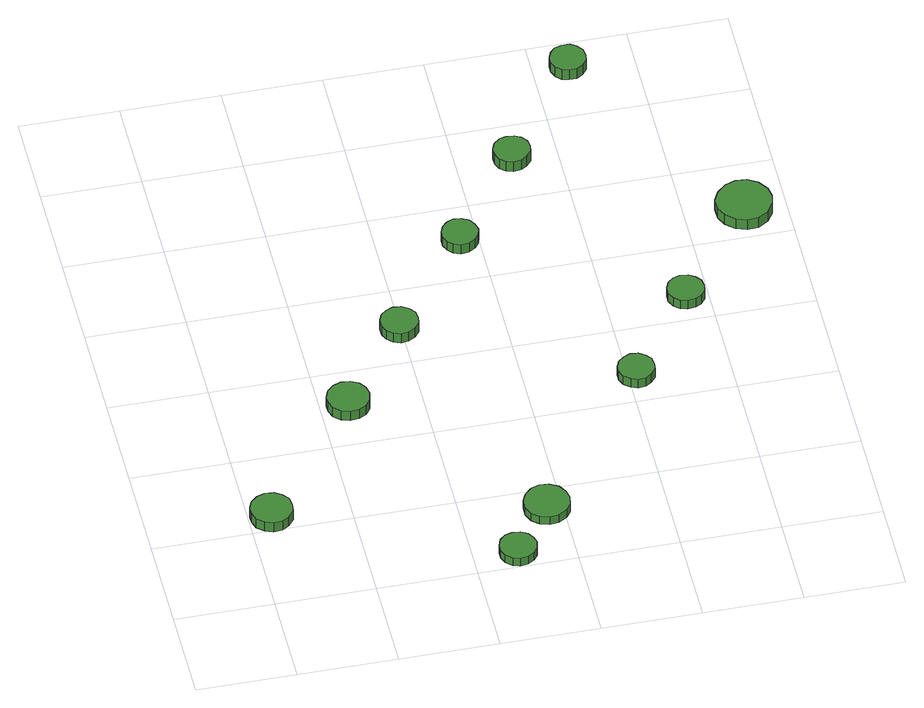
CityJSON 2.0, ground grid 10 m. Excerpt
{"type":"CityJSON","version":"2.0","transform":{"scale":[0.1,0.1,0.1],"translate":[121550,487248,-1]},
"CityObjects":{
"tree1":{"type":"SolitaryVegetationObject","attributes":{"function":"something"},"geometry":[{"type":"MultiSurface","lod":"1","boundaries":[[[0,1,2,3,4,5,6,7,8,9,10,11,12,13,14]],[[15,16,17,18,19,20,21,22,23,24,25,26,27,28,29]],[[0,29,28,1]],[[1,28,27,2]],[[2,27,26,3]],[[3,26,25,4]],[[4,25,24,5]],[[5,24,23,6]],[[6,23,22,7]],[[7,22,21,8]],[[8,21,20,9]],[[9,20,19,10]],[[10,19,18,11]],[[11,18,17,12]],[[12,17,16,13]],[[13,16,15,14]],[[14,15,29,0]]]}]},
"tree2":{"type":"SolitaryVegetationObject","attributes":{"function":"something"},"geometry":[{"type":"MultiSurface","lod":"1","boundaries":[[[30,31,32,33,34,35,36,37,38,39,40,41,42,43,44]],[[45,46,47,48,49,50,51,52,53,54,55,56,57,58,59]],[[30,59,58,31]],[[31,58,57,32]],[[32,57,56,33]],[[33,56,55,34]],[[34,55,54,35]],[[35,54,53,36]],[[36,53,52,37]],[[37,52,51,38]],[[38,51,50,39]],[[39,50,49,40]],[[40,49,48,41]],[[41,48,47,42]],[[42,47,46,43]],[[43,46,45,44]],[[44,45,59,30]]]}]},
"tree3":{"type":"SolitaryVegetationObject","attributes":{"function":"something"},"geometry":[{"type":"MultiSurface","lod":"1","boundaries":[[[60,61,62,63,64,65,66,67,68,69,70,71,72,73,74]],[[75,76,77,78,79,80,81,82,83,84,85,86,87,88,89]],[[60,89,88,61]],[[61,88,87,62]],[[62,87,86,63]],[[63,86,85,64]],[[64,85,84,65]],[[65,84,83,66]],[[66,83,82,67]],[[67,82,81,68]],[[68,81,80,69]],[[69,80,79,70]],[[70,79,78,71]],[[71,78,77,72]],[[72,77,76,73]],[[73,76,75,74]],[[74,75,89,60]]]}]},
"tree4":{"type":"SolitaryVegetationObject","attributes":{"function":"something"},"geometry":[{"type":"MultiSurface","lod":"1","boundaries":[[[90,91,92,93,94,95,96,97,98,99,100,101,102,103,104]],[[105,106,107,108,109,110,111,112,113,114,115,116,117,118,119]],[[90,119,118,91]],[[91,118,117,92]],[[92,117,116,93]],[[93,116,115,94]],[[94,115,114,95]],[[95,114,113,96]],[[96,113,112,97]],[[97,112,111,98]],[[98,111,110,99]],[[99,110,109,100]],[[100,109,108,101]],[[101,108,107,102]],[[102,107,106,103]],[[103,106,105,104]],[[104,105,119,90]]]}]},
"tree5":{"type":"SolitaryVegetationObject","attributes":{"function":"something"},"geometry":[{"type":"MultiSurface","lod":"1","boundaries":[[[120,121,122,123,124,125,126,127,128,129,130,131,132,133,134]],[[135,136,137,138,139,140,141,142,143,144,145,146,147,148,149]],[[120,149,148,121]],[[121,148,147,122]],[[122,147,146,123]],[[123,146,145,124]],[[124,145,144,125]],[[125,144,143,126]],[[126,143,142,127]],[[127,142,141,128]],[[128,141,140,129]],[[129,140,139,130]],[[130,139,138,131]],[[131,138,137,132]],[[132,137,136,133]],[[133,136,135,134]],[[134,135,149,120]]]}]},
"tree6":{"type":"SolitaryVegetationObject","attributes":{"function":"something"},"geometry":[{"type":"MultiSurface","lod":"1","boundaries":[[[150,151,152,153,154,155,156,157,158,159,160,161,162,163,164]],[[165,166,167,168,169,170,171,172,173,174,175,176,177,178,179]],[[150,179,178,151]],[[151,178,177,152]],[[152,177,176,153]],[[153,176,175,154]],[[154,175,174,155]],[[155,174,173,156]],[[156,173,172,157]],[[157,172,171,158]],[[158,171,170,159]],[[159,170,169,160]],[[160,169,168,161]],[[161,168,167,162]],[[162,167,166,163]],[[163,166,165,164]],[[164,165,179,150]]]}]},
"tree7":{"type":"SolitaryVegetationObject","attributes":{"function":"something"},"geometry":[{"type":"MultiSurface","lod":"1","boundaries":[[[180,181,182,183,184,185,186,187,188,189,190,191,192,193,194]],[[195,196,197,198,199,200,201,202,203,204,205,206,207,208,209]],[[180,209,208,181]],[[181,208,207,182]],[[182,207,206,183]],[[183,206,205,184]],[[184,205,204,185]],[[185,204,203,186]],[[186,203,202,187]],[[187,202,201,188]],[[188,201,200,189]],[[189,200,199,190]],[[190,199,198,191]],[[191,198,197,192]],[[192,197,196,193]],[[193,196,195,194]],[[194,195,209,180]]]}]},
"tree8":{"type":"SolitaryVegetationObject","attributes":{"function":"something"},"geometry":[{"type":"MultiSurface","lod":"1","boundaries":[[[210,211,212,213,214,215,216,217,218,219,220,221,222,223,224]],[[225,226,227,228,229,230,231,232,233,234,235,236,237,238,239]],[[210,239,238,211]],[[211,238,237,212]],[[212,237,236,213]],[[213,236,235,214]],[[214,235,234,215]],[[215,234,233,216]],[[216,233,232,217]],[[217,232,231,218]],[[218,231,230,219]],[[219,230,229,220]],[[220,229,228,221]],[[221,228,227,222]],[[222,227,226,223]],[[223,226,225,224]],[[224,225,239,210]]]}]},
"tree9":{"type":"SolitaryVegetationObject","attributes":{"function":"something"},"geometry":[{"type":"MultiSurface","lod":"1","boundaries":[[[240,241,242,243,244,245,246,247,248,249,250,251,252,253,254]],[[255,256,257,258,259,260,261,262,263,264,265,266,267,268,269]],[[240,269,268,241]],[[241,268,267,242]],[[242,267,266,243]],[[243,266,265,244]],[[244,265,264,245]],[[245,264,263,246]],[[246,263,262,247]],[[247,262,261,248]],[[248,261,260,249]],[[249,260,259,250]],[[250,259,258,251]],[[251,258,257,252]],[[252,257,256,253]],[[253,256,255,254]],[[254,255,269,240]]]}]},
"tree10":{"type":"SolitaryVegetationObject","attributes":{"function":"something"},"geometry":[{"type":"MultiSurface","lod":"1","boundaries":[[[270,271,272,273,274,275,276,277,278,279,280,281,282,283,284]],[[285,286,287,288,289,290,291,292,293,294,295,296,297,298,299]],[[270,299,298,271]],[[271,298,297,272]],[[272,297,296,273]],[[273,296,295,274]],[[274,295,294,275]],[[275,294,293,276]],[[276,293,292,277]],[[277,292,291,278]],[[278,291,290,279]],[[279,290,289,280]],[[280,289,288,281]],[[281,288,287,282]],[[282,287,286,283]],[[283,286,285,284]],[[284,285,299,270]]]}]},
"tree11":{"type":"SolitaryVegetationObject","attributes":{"function":"something"},"geometry":[{"type":"MultiSurface","lod":"1","boundaries":[[[300,301,302,303,304,305,306,307,308,309,310,311,312,313,314]],[[315,316,317,318,319,320,321,322,323,324,325,326,327,328,329]],[[300,329,328,301]],[[301,328,327,302]],[[302,327,326,303]],[[303,326,325,304]],[[304,325,324,305]],[[305,324,323,306]],[[306,323,322,307]],[[307,322,321,308]],[[308,321,320,309]],[[309,320,319,310]],[[310,319,318,311]],[[311,318,317,312]],[[312,317,316,313]],[[313,316,315,314]],[[314,315,329,300]]]}]}
},
"vertices":[
[43,119,18],[42,128,18],[36,135,18],[29,139,18],[20,140,18],[12,137,18],[5,131,18],[2,123,18],[2,115,18],[5,107,18],[12,101,18],[20,98,18],[29,99,18],[36,103,18],[42,110,18],[42,110,6],[36,103,6],[29,99,6],[20,98,6],[12,101,6],[5,107,6],[2,115,6],[2,123,6],[5,131,6],[12,137,6],[20,140,6],[29,139,6],[36,135,6],[42,128,6],[43,119,6],
[149,254,18],[147,263,18],[142,270,18],[134,274,18],[125,275,18],[117,272,18],[110,266,18],[107,258,18],[107,250,18],[110,242,18],[117,236,18],[125,233,18],[134,234,18],[142,238,18],[147,245,18],[147,245,6],[142,238,6],[134,234,6],[125,233,6],[117,236,6],[110,242,6],[107,250,6],[107,258,6],[110,266,6],[117,272,6],[125,275,6],[134,274,6],[142,270,6],[147,263,6],[149,254,6],
[263,20,16],[261,27,16],[257,33,16],[250,37,16],[242,38,16],[235,36,16],[229,31,16],[226,23,16],[226,16,16],[229,9,16],[235,3,16],[242,1,16],[250,2,16],[257,6,16],[261,12,16],[261,12,6],[257,6,6],[250,2,6],[242,1,6],[235,3,6],[229,9,6],[226,16,6],[226,23,6],[229,31,6],[235,36,6],[242,38,6],[250,37,6],[257,33,6],[261,27,6],[263,20,6],
[217,347,18],[216,355,18],[211,361,18],[204,365,18],[196,366,18],[189,363,18],[183,358,18],[180,351,18],[180,343,18],[183,336,18],[189,331,18],[196,328,18],[204,329,18],[211,333,18],[216,339,18],[216,339,6],[211,333,6],[204,329,6],[196,328,6],[189,331,6],[183,336,6],[180,343,6],[180,351,6],[183,358,6],[189,363,6],[196,366,6],[204,365,6],[211,361,6],[216,355,6],[217,347,6],
[307,74,16],[305,83,16],[300,91,16],[291,96,16],[282,97,16],[273,94,16],[266,87,16],[262,79,16],[262,69,16],[266,60,16],[273,54,16],[282,51,16],[291,52,16],[300,57,16],[305,64,16],[305,64,6],[300,57,6],[291,52,6],[282,51,6],[273,54,6],[266,60,6],[262,69,6],[262,79,6],[266,87,6],[273,94,6],[282,97,6],[291,96,6],[300,91,6],[305,83,6],[307,74,6],
[300,454,18],[298,462,18],[294,468,18],[287,472,18],[279,473,18],[272,470,18],[267,465,18],[264,458,18],[264,451,18],[267,444,18],[272,439,18],[279,436,18],[287,437,18],[294,441,18],[298,447,18],[298,447,6],[294,441,6],[287,437,6],[279,436,6],[272,439,6],[267,444,6],[264,451,6],[264,458,6],[267,465,6],[272,470,6],[279,473,6],[287,472,6],[294,468,6],[298,462,6],[300,454,6],
[426,237,17],[425,244,17],[420,250,17],[414,254,17],[406,255,17],[399,252,17],[393,247,17],[390,240,17],[390,233,17],[393,226,17],[399,221,17],[406,218,17],[414,219,17],[420,223,17],[425,229,17],[425,229,6],[420,223,6],[414,219,6],[406,218,6],[399,221,6],[393,226,6],[390,233,6],[390,240,6],[393,247,6],[399,252,6],[406,255,6],[414,254,6],[420,250,6],[425,244,6],[426,237,6],
[373,555,19],[372,563,19],[367,569,19],[361,572,19],[353,573,19],[346,571,19],[340,566,19],[337,559,19],[337,551,19],[340,544,19],[346,539,19],[353,537,19],[361,538,19],[367,542,19],[372,548,19],[372,548,6],[367,542,6],[361,538,6],[353,537,6],[346,539,6],[340,544,6],[337,551,6],[337,559,6],[340,566,6],[346,571,6],[353,573,6],[361,572,6],[367,569,6],[372,563,6],[373,555,6],
[496,333,17],[495,340,17],[490,346,17],[484,350,17],[476,351,17],[469,349,17],[463,344,17],[460,337,17],[460,329,17],[463,322,17],[469,317,17],[476,315,17],[484,316,17],[490,319,17],[495,325,17],[495,325,6],[490,319,6],[484,316,6],[476,315,6],[469,317,6],[463,322,6],[460,329,6],[460,337,6],[463,344,6],[469,349,6],[476,351,6],[484,350,6],[490,346,6],[495,340,6],[496,333,6],
[451,661,25],[450,669,25],[445,675,25],[439,679,25],[431,679,25],[424,677,25],[419,672,25],[416,665,25],[416,658,25],[419,651,25],[424,646,25],[431,644,25],[439,644,25],[445,648,25],[450,654,25],[450,654,12],[445,648,12],[439,644,12],[431,644,12],[424,646,12],[419,651,12],[416,658,12],[416,665,12],[419,672,12],[424,677,12],[431,679,12],[439,679,12],[445,675,12],[450,669,12],[451,661,12],
[586,438,19],[584,449,19],[577,459,19],[567,465,19],[556,466,19],[545,462,19],[536,454,19],[531,444,19],[531,432,19],[536,422,19],[545,414,19],[556,410,19],[567,411,19],[577,417,19],[584,427,19],[584,427,6],[577,417,6],[567,411,6],[556,410,6],[545,414,6],[536,422,6],[531,432,6],[531,444,6],[536,454,6],[545,462,6],[556,466,6],[567,465,6],[577,459,6],[584,449,6],[586,438,6]
]}
